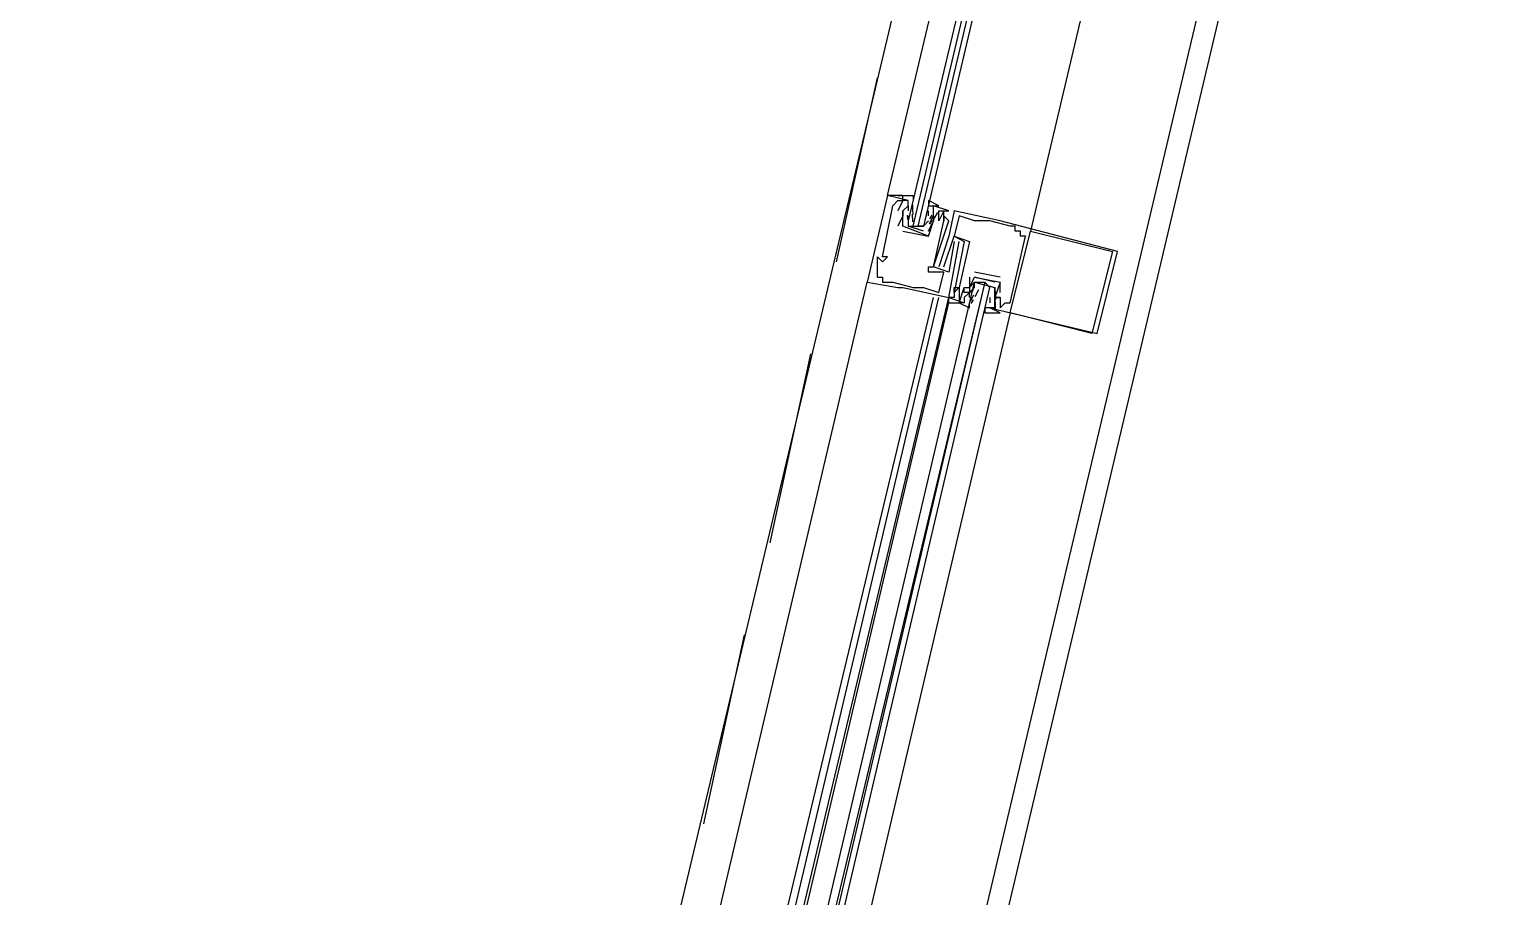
# Model space of a CAD drawing. Header units: feet. Extents: x -84 to 198, y -22 to 181.
# Drawn here: x 103.533 to 107.373, y 35.348 to 37.611 of the extents above; entities that cross this region are included whole.
import ezdxf

# ---------------------------------------------------------------- set-up
doc = ezdxf.new("R2010")
doc.units = ezdxf.units.FT
doc.layers.add('A-LINEA', color=7, linetype='CONTINUOUS')

msp = doc.modelspace()

# ---------------------------------------------------------------- linework, layer by layer
at = {"layer": 'A-LINEA'}
for p, q in [((103.5333, 24.5111), (107.3733, 40.7511)), ((106.4933, 40.6178), (104.7733, 33.3911)), ((107.24, 40.4311), (105.5333, 33.2178)), ((105.64, 37.0044), (105.7467, 37.4844)), ((105.8267, 37.1644), (105.7733, 37.1778)), ((105.7733, 37.1778), (105.7733, 37.1778)), ((105.7867, 37.1511), (105.7867, 37.1511)), ((105.8, 37.1644), (105.8, 37.1644)), ((105.8, 37.1378), (105.8, 37.1378)), ((105.8133, 37.1644), (105.8133, 37.1644)), ((105.8133, 37.1378), (105.8133, 37.1378)), ((105.8133, 37.1378), (105.8133, 37.1378)), ((105.8133, 37.1378), (105.8133, 37.1378)), ((105.8267, 37.1644), (105.8267, 37.1644)), ((105.8267, 37.1511), (105.8267, 37.1511)), ((105.8267, 37.1511), (105.8267, 37.1378)), ((105.8267, 37.1378), (105.8267, 37.1378)), ((105.8399, 37.128), (105.8388, 37.1398)), ((105.8392, 37.136), (105.839, 37.1543)), ((105.88, 37.1244), (105.88, 37.1378)), ((105.8933, 37.1511), (105.8933, 37.1511)), ((105.8933, 37.1378), (105.8933, 37.1378)), ((105.9036, 37.1337), (105.8952, 37.1175)), ((105.9067, 37.1378), (105.9067, 37.1378)), ((105.92, 37.1378), (105.92, 37.1378)), ((105.92, 37.1378), (105.92, 37.1378)), ((105.9333, 37.1378), (105.9333, 37.1378)), ((105.9467, 37.1378), (105.9467, 37.1378)), ((105.8133, 37.1244), (105.8, 37.0978)), ((105.8, 37.0978), (105.8, 37.0978)), ((105.8133, 37.1244), (105.8133, 37.1244)), ((105.8133, 37.1244), (105.8133, 37.1244)), ((105.8133, 37.0978), (105.8133, 37.0978)), ((105.8133, 37.0978), (105.8133, 37.0978)), ((105.8265, 37.1146), (105.8255, 37.1265)), ((105.8267, 37.1244), (105.8267, 37.1244)), ((105.8667, 37.0844), (105.8267, 37.0978)), ((105.8391, 37.1088), (105.8386, 37.1292)), ((105.84, 37.0978), (105.8533, 37.0978)), ((105.8667, 37.0978), (105.8667, 37.0978)), ((105.88, 37.1244), (105.88, 37.1244)), ((105.88, 37.1111), (105.88, 37.1111)), ((105.8914, 37.1216), (105.8817, 37.1036)), ((105.8885, 37.1267), (105.8823, 37.1165)), ((105.8885, 37.1134), (105.8823, 37.1032)), ((105.8933, 37.1244), (105.8933, 37.1244)), ((105.8933, 37.1111), (105.8933, 37.1111)), ((105.8933, 37.1111), (105.8933, 37.1111)), ((105.9067, 37.1111), (105.9067, 37.1111)), ((105.9067, 37.1111), (105.9067, 37.1111)), ((105.92, 37.1244), (105.92, 37.1244)), ((105.92, 37.1111), (105.92, 37.1111)), ((105.92, 37.1111), (105.92, 37.1111)), ((105.9333, 37.1111), (105.9333, 37.1111)), ((105.96, 37.1244), (105.96, 37.1244)), ((106, 37.1111), (106, 37.1111)), ((106.0133, 37.1111), (106.0133, 37.1111)), ((106.0267, 37.1111), (106.0267, 37.1111)), ((106.04, 37.1111), (106.04, 37.1111)), ((106.0667, 37.1111), (106.0667, 37.1111)), ((106.0933, 37.0978), (106.0933, 37.0978)), ((106.1067, 37.0978), (106.1067, 37.0978)), ((105.8133, 37.0844), (105.88, 37.0711)), ((105.8133, 37.0844), (105.8133, 37.0844)), ((105.88, 37.0844), (105.88, 37.0844)), ((105.88, 37.0844), (105.88, 37.0844)), ((105.88, 37.0711), (105.88, 37.0711)), ((105.88, 37.0711), (105.88, 37.0711)), ((105.9333, 37.0711), (105.9333, 37.0711)), ((105.9467, 37.0711), (105.9467, 37.0711)), ((105.9467, 37.0711), (105.9467, 37.0711)), ((105.9467, 37.0578), (105.9467, 37.0578)), ((105.96, 37.0578), (105.96, 37.0578)), ((105.9733, 37.0578), (105.9733, 37.0578)), ((105.9867, 37.0578), (105.9867, 37.0578)), ((106.1067, 37.0844), (106.1067, 37.0844)), ((106.12, 37.0844), (106.12, 37.0844)), ((106.12, 37.0711), (106.12, 37.0711)), ((106.1333, 37.0711), (106.1333, 37.0711)), ((106.1467, 37.0844), (106.1467, 37.0844)), ((105.7467, 37.0178), (105.7467, 37.0178)), ((105.76, 37.0178), (105.76, 37.0178)), ((105.7733, 37.0178), (105.7733, 37.0178)), ((106.36, 37.0311), (106.36, 37.0311)), ((106.3733, 37.0311), (106.3733, 37.0311)), ((105.76, 37.0044), (105.76, 37.0044)), ((105.88, 36.9911), (105.88, 36.9911)), ((105.8933, 36.9911), (105.8933, 36.9911)), ((105.8933, 36.9911), (105.8933, 36.9911)), ((105.9067, 36.9911), (105.9067, 36.9911)), ((105.92, 36.9911), (105.92, 36.9911)), ((104.9733, 33.7778), (105.72, 36.9511)), ((105.72, 36.9511), (105.72, 36.9511)), ((105.7467, 36.9644), (105.7467, 36.9644)), ((105.76, 36.9644), (105.76, 36.9644)), ((105.76, 36.9511), (105.76, 36.9511)), ((105.7867, 36.9511), (105.7867, 36.9511)), ((105.88, 36.9778), (105.88, 36.9778)), ((105.92, 36.9778), (105.92, 36.9778)), ((105.9333, 36.9778), (105.9333, 36.9778)), ((105.9867, 36.9644), (105.9867, 36.9378)), ((105.9867, 36.9644), (105.9867, 36.9644)), ((106.0667, 36.9644), (106, 36.9778)), ((106, 36.9778), (106, 36.9778)), ((106, 36.9644), (106, 36.9644)), ((106, 36.9644), (106, 36.9644)), ((106.0533, 36.9511), (106, 36.9644)), ((106.0267, 36.9511), (106.0267, 36.9511)), ((106.0667, 36.9644), (106.0667, 36.9644)), ((106.0667, 36.9511), (106.0667, 36.9511)), ((106.0667, 36.9244), (106.0667, 36.9511)), ((106.0667, 36.9511), (106.0667, 36.9511)), ((106.0667, 36.9511), (106.0667, 36.9511)), ((105.1333, 33.7378), (105.8933, 36.9111)), ((105.16, 33.7378), (105.9067, 36.9111)), ((105.1733, 33.7244), (105.9333, 36.9111)), ((105.8, 36.9378), (105.8, 36.9378)), ((105.8133, 36.9378), (105.8133, 36.9378)), ((105.84, 36.9378), (105.84, 36.9378)), ((105.8533, 36.9378), (105.8533, 36.9378)), ((105.8667, 36.9378), (105.8667, 36.9378)), ((105.9067, 36.9244), (105.9067, 36.9244)), ((105.9333, 36.8978), (105.9333, 36.9111)), ((105.9333, 36.9111), (105.9333, 36.9111)), ((105.9333, 36.9111), (105.9333, 36.9111)), ((105.9333, 36.8978), (105.9333, 36.9111)), ((105.9333, 36.8978), (105.9333, 36.9111)), ((105.9467, 36.9378), (105.9467, 36.9378)), ((105.9467, 36.9244), (105.9467, 36.9244)), ((105.9467, 36.9244), (105.9467, 36.9244)), ((105.9467, 36.9111), (105.9467, 36.9111)), ((105.96, 36.9378), (105.96, 36.9378)), ((105.96, 36.9378), (105.96, 36.9378)), ((105.96, 36.9111), (105.96, 36.9111)), ((105.9733, 36.9378), (105.9733, 36.9378)), ((105.9733, 36.9378), (105.9733, 36.9378)), ((105.9733, 36.9244), (105.9733, 36.9244)), ((105.9867, 36.9378), (105.9867, 36.9378)), ((105.9867, 36.9378), (105.9867, 36.9378)), ((105.9867, 36.9244), (105.9867, 36.9244)), ((105.9867, 36.9111), (105.9867, 36.9244)), ((105.9867, 36.9111), (105.9867, 36.9111)), ((105.9897, 36.9018), (105.9981, 36.9181)), ((105.9915, 36.9222), (105.9977, 36.9324)), ((105.9915, 36.8955), (105.9977, 36.9057)), ((106, 36.9378), (106, 36.9378)), ((106, 36.9244), (106, 36.9244)), ((106.002, 36.9139), (106.0116, 36.9319)), ((106.04, 36.9244), (106.04, 36.9244)), ((106.04, 36.9111), (106.04, 36.8978)), ((106.04, 36.9111), (106.04, 36.9111)), ((106.0533, 36.9111), (106.0533, 36.9111)), ((106.0533, 36.9111), (106.0533, 36.9111)), ((106.0535, 36.9209), (106.0545, 36.9091)), ((106.0542, 36.9268), (106.0548, 36.9063)), ((106.0667, 36.9244), (106.0667, 36.9244)), ((106.0667, 36.9111), (106.0667, 36.9111)), ((106.0667, 36.9111), (106.0667, 36.9111)), ((105.1867, 33.7244), (105.9333, 36.8978)), ((106.0933, 36.8711), (105.3467, 33.6844)), ((105.96, 36.8978), (105.96, 36.8978)), ((105.9733, 36.8978), (105.9733, 36.8978)), ((106.04, 36.8978), (106.04, 36.8978)), ((106.04, 36.8844), (106.04, 36.8844)), ((106.0533, 36.8978), (106.0533, 36.8978)), ((106.0533, 36.8844), (106.0533, 36.8844)), ((106.0535, 36.8943), (106.0545, 36.8824)), ((106.0541, 36.8996), (106.0544, 36.8813)), ((106.0667, 36.8844), (106.0667, 36.8844)), ((106.08, 36.8978), (106.08, 36.8978)), ((106.0933, 36.8978), (106.0933, 36.8978)), ((106.0933, 36.8711), (106.0933, 36.8711)), ((106.3067, 36.8178), (106.3067, 36.8178)), ((106.32, 36.8178), (106.32, 36.8178)), ((105.4667, 36.2711), (105.5733, 36.7644)), ((105.2933, 35.5378), (105.4, 36.0311))]:
    msp.add_line(p, q, dxfattribs=at)
for points in [[(106.96, 40.4978), (106.5333, 38.7244), (106.1467, 37.0844)], [(105.8, 37.1778), (105.8133, 37.1778), (105.7733, 37.1778), (106.16, 38.8044)], [(106.2267, 38.7911), (105.8267, 37.1111), (105.8267, 37.0978), (105.84, 37.0978), (106.24, 38.7911)], [(106.2667, 38.7911), (105.8667, 37.0978), (105.8533, 37.0978), (106.2533, 38.7911)], [(105.7733, 37.1778), (105.72, 36.9511), (105.8, 36.9378), (105.8133, 36.9378), (105.9333, 36.9111), (105.96, 37.0578), (105.96, 37.0578)], [(105.8, 37.1778), (105.8133, 37.1778), (105.7733, 37.1778)], [(105.8, 37.1778), (105.8133, 37.1778), (105.7733, 37.1778)], [(105.8133, 37.0978), (105.8133, 37.1244), (105.8133, 37.1378), (105.8267, 37.1511), (105.8267, 37.1644), (105.8133, 37.1644), (105.8133, 37.1778), (105.84, 37.1778), (105.84, 37.1644)], [(105.7467, 36.9644), (105.7467, 37.0178), (105.76, 37.0044), (105.7733, 37.0178), (105.76, 37.0178), (105.7867, 37.1511), (105.8, 37.1644), (105.8133, 37.1644), (105.8, 37.1378)], [(105.88, 37.0711), (105.8133, 37.0978), (105.8133, 37.1378), (105.8133, 37.1244), (105.8133, 37.1378), (105.8267, 37.1511), (105.8267, 37.1511)], [(105.88, 37.0844), (105.8933, 37.1111), (105.8933, 37.1244), (105.8933, 37.1378), (105.8933, 37.1511), (105.9067, 37.1511), (105.88, 37.1644), (105.88, 37.1511), (105.8933, 37.1511)], [(105.9467, 37.0578), (105.9333, 36.9778), (105.8933, 36.9911), (105.9333, 37.1111), (105.92, 37.1244), (105.92, 37.1111), (105.92, 37.1378), (105.9333, 37.1378), (105.8933, 37.1511)], [(105.9067, 37.1111), (105.9067, 37.1378), (105.92, 37.1378), (105.9067, 37.1111)], [(106.0533, 36.8844), (106.04, 36.8844), (106.32, 36.8178), (106.3733, 37.0311), (106.0667, 37.1111), (105.9467, 37.1378), (105.9333, 37.0711), (105.9067, 36.9911)], [(105.7467, 36.9644), (105.76, 36.9644), (105.76, 36.9511), (105.7867, 36.9511), (105.84, 36.9378), (105.8533, 36.9378), (105.8667, 36.9378), (105.9067, 36.9244), (105.92, 36.9778), (105.88, 36.9778), (105.88, 36.9911), (105.8933, 36.9911), (105.92, 37.1111), (105.92, 37.1111)], [(105.8267, 37.1244), (105.8267, 37.0978), (105.8667, 37.0978), (105.88, 37.1111)], [(105.8933, 37.1244), (105.8933, 37.1111), (105.88, 37.0844)], [(105.88, 37.0711), (105.8933, 37.1111), (105.8933, 37.1111)], [(106.0667, 36.9111), (106.0667, 36.9111), (106.0667, 36.8844), (106.08, 36.8978), (106.0933, 36.8978), (106.1333, 37.0711), (106.12, 37.0711), (106.12, 37.0844), (106.1067, 37.0844), (106.1067, 37.0978), (106.0933, 37.0978), (106.04, 37.1111), (106.0267, 37.1111), (106.0133, 37.1111), (106, 37.1111), (105.96, 37.1244), (105.9467, 37.0711), (105.9867, 37.0578), (105.96, 36.9378), (105.96, 36.9378), (105.96, 36.9111), (105.96, 36.8978), (105.9733, 36.9378), (105.9733, 36.9378)], [(105.92, 36.9911), (105.9467, 37.0711), (105.9733, 37.0578), (105.9467, 36.9244), (105.9467, 36.9378), (105.96, 36.9378), (105.9467, 36.9244), (105.9467, 36.9111), (105.9333, 36.9111), (105.9733, 36.8978)], [(106.36, 37.0311), (106.3067, 36.8178), (106.0933, 36.8711), (106.1467, 37.0844), (106.36, 37.0311)], [(105.24, 33.7111), (106, 36.9511), (106.0133, 36.9511), (106.0267, 36.9511), (105.2533, 33.7111)], [(105.28, 33.6978), (106.04, 36.9378), (106.0267, 36.9511), (105.2667, 33.7111)], [(106, 36.9511), (105.9867, 36.9378), (105.9867, 36.9244), (105.9733, 36.9111), (105.9733, 36.8978), (105.96, 36.8978), (105.9867, 36.8844), (105.9867, 36.8978)], [(105.9867, 36.9244), (105.9733, 36.9244), (105.9733, 36.9378), (105.9867, 36.9378), (106, 36.9644), (106.0667, 36.9511), (106.0533, 36.9111)], [(105.9867, 36.9244), (106, 36.9378), (106, 36.9511), (106.0533, 36.9378), (106.0533, 36.9244), (106.0533, 36.9111)], [(106.04, 36.8844), (106.0267, 36.8844), (106.0267, 36.8711), (106.0533, 36.8711), (106.0667, 36.8711), (106.04, 36.8844), (106.0533, 36.8844), (106.0533, 36.8978), (106.0533, 36.9111), (106.0533, 36.9244), (106.0533, 36.9378)], [(106.0533, 36.9111), (106.0667, 36.9111), (106.0533, 36.9111), (106.0533, 36.8978)], [(105.9333, 36.8978), (105.96, 36.8978), (105.96, 36.8978)], [(105.9333, 36.8978), (105.96, 36.8978), (105.96, 36.8978)], [(105.9333, 36.8978), (105.96, 36.8978), (105.96, 36.8978)]]:
    msp.add_lwpolyline(points, dxfattribs=at)

doc.saveas('drawing.dxf')
